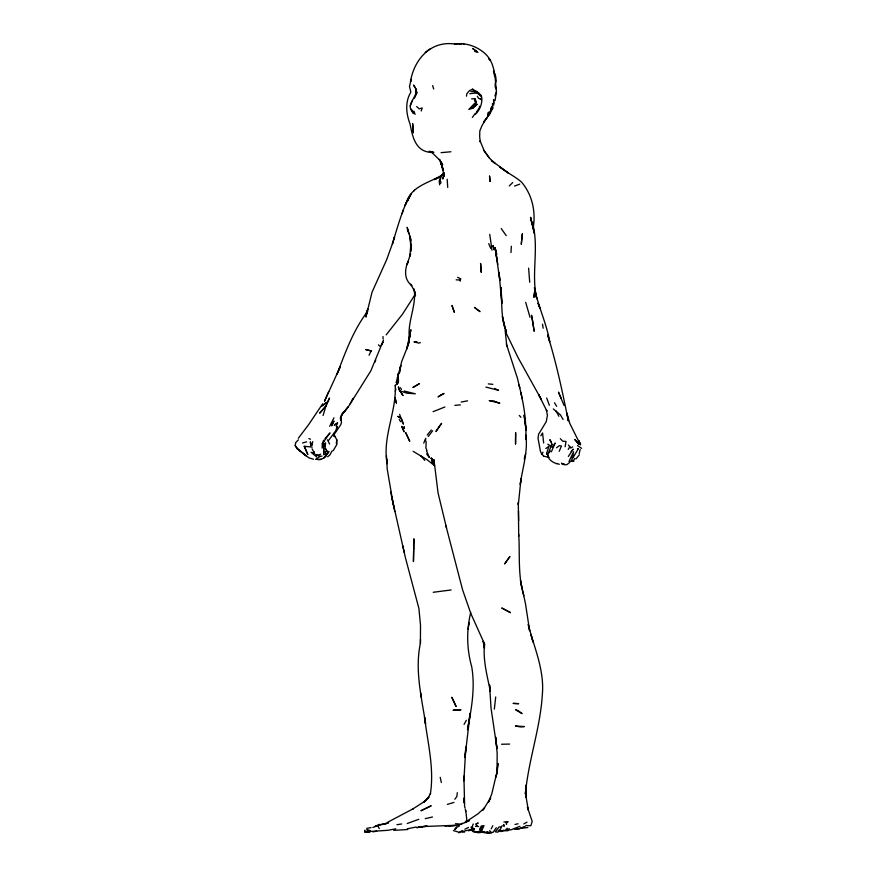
<?xml version="1.0" encoding="UTF-8"?>
<svg xmlns="http://www.w3.org/2000/svg" width="877" height="877" viewBox="0 0 877 877"><rect width="100%" height="100%" fill="white"/><g stroke="black" fill="none" stroke-linecap="round" stroke-linejoin="round"><path stroke-width="1.32" d="M420.489 639.333L420.412 643.378L420.511 625.213L418.899 608.43L405.426 557.739L391.69 496.755L394.771 511.521M532.799 227.351L532.81 222.243L532.777 224.644M489.256 114.898L491.712 106.841L489.256 114.898L492.6 108.693L492.468 103.42M387.141 463.681C382.153 436.91 396.656 411.73 395.231 385.485L396.59 384.071M497.051 768.548L497.171 753.442L495.637 736.987L496.996 748.618L491.021 707.936L489.563 684.937L490.32 691.328C487.305 676.057 482.953 660.721 484.455 644.99L484.455 648.246L483.117 641.361L484.751 644.485L470.839 613.549L462.574 589.783L445.954 525.904M518.724 536.209L518.307 502.499L518.34 504.681L521.037 478.491L520.247 484.433C522.44 468.066 528.206 451.633 525.805 435.025L525.915 439.487C526.266 423.668 524.643 407.575 520.587 392.315L521.278 394.255L517.408 378.184L506.292 343.872M322.177 448.136L322.308 443.641L330.004 432.92L324.907 438.686M326.2 454.944L327.998 452.839L323.766 454.79L323.865 448.366M409.416 338.292C407.191 321.541 416.871 305.339 414.054 288.982L415.468 295.966L414.996 292.107L410.765 284.192L411.817 285.573C403.88 279.752 404.549 269.272 408.222 261.193L407.103 264.558L410.6 253.606L410.118 255.481M492.6 108.693L492.688 106.841M404.012 428.535L404.122 426.639L404.275 428.349L402.729 428.864L401.787 426.354L404.144 431.857L402.729 428.864L404.275 428.349M510.973 252.576L511.357 246.251M479.445 107.147L479.511 106.238M326.058 449.123L325.17 448.279L325.52 443.17L324.841 443.499M425.52 440.769L425.685 438.379L423.744 443.137M533.227 227.603C535.935 211.631 532.196 194.541 521.552 182.12C514.876 176.277 506.654 172.572 499.769 166.981L508.43 173.043L491.405 160.48L495.253 163.659L489.509 158.2L483.731 150.23L489.509 158.2M506.402 822.319L506.511 824.281L506.402 822.319L508.145 821.782L503.902 821.946M416.345 90.134C416.816 97.424 404.9 105.887 413.199 111.916L410.984 109.121L413.22 113.539M408.419 344.321L410.337 331.232L409.263 340.188M426.156 441.493L425.915 447.917L426.88 450.526M471.629 98.86L474.906 98.706L474.676 101.063L475.597 102.708L474.863 105.415L472.802 108.244L468.8 109.45L474.325 103.65M470.916 107.739L475.674 105.47L476.079 101.447L474.906 98.706M497.434 769.173L498.004 763.483L496.086 777.044L497.434 769.173L496.919 773.931M457.29 792.655L456.895 796.469L454.845 799.254M323.646 453.135L323.69 445.132L322.955 443.236L323.503 440.276L323.854 441.504L322.308 443.641L323.69 445.132M494.343 709.142L495.702 696.985M470.719 612.464C466.4 630.519 466.696 648.805 471.716 666.783C475.367 687.875 471.431 709 467.518 729.719L470.16 713.187L464.942 757.64L465.862 746.952L463.867 780.859L463.9 776.057L464.613 804.867M409.877 256.424L410.831 243.861L410.809 251.403L410.392 237.459L410.896 249.408L410.732 245.33M440.703 183.392L440.901 181.692M336.308 443.543L336.79 439.805L333.94 434.619L334.499 436.45L333.819 433.413L333.973 434.74L340.758 424.698L341.482 422.418L340.769 417.923L340.561 420.478L341.526 415.051L343.894 411.456M409.8 336.954L410.228 333.633M420.401 643.214C414.689 670.017 421.563 697.215 425.597 723.766L424.512 717.123C427.625 742.556 434.477 768.526 430.333 794.08M487.919 116.093L488.467 112.157L487.744 116.805L487.919 116.093L482.284 125.038M466.487 96.196L466.86 93.631L469.524 90.66L472.648 89.147L478.809 93.225L474.687 90.539M468.789 624.676L469.107 622.517L468.121 629.094M364.777 830.815L364.613 831.834L369.798 832.185M408.485 343.641L409.033 341.208L406.731 349.013L410.896 329.741L410.184 333.348M565.117 446.744L566.027 441.471L562.683 441.164L560.315 438.708M409.066 339.837L409.406 337.897M364.942 830.091L364.613 831.834L387.963 830.3L395.768 828.809M313.527 459.23L308.847 457.827L296.623 448.136L305.93 455.711L296.623 448.136L295.198 445.494L295.79 442.49L298.355 439.859M496.185 775.246L491.789 793.882L488.379 802.422L490.682 797.873L482.953 810.074L484.63 807.805L478.042 813.768L464.898 822.549L469.513 820.455L460.842 824.38M312.037 444.803L312.749 441.602M548.476 456.402L546.612 453.398L548.958 446.207L545.823 448.553M579.182 453.683L580.157 449.572M396.283 382.35L397.325 383.983L396.283 382.35L398.717 372.681L397.785 374.753L397.522 378.272L400.723 365.446L399.331 373.24L401.567 361.85L408.408 344.606M395.308 391.317L395.878 388.982M444.124 173.701L442.797 179.018L444.354 173.175M524.238 459.109L525.652 453.617M430.563 793.301L427.943 798.213L423.931 802.236L428.974 796.996L425.663 800.679L412.354 809.274L413.122 808.802L387.481 822.352M430.782 151.458L432.328 152.554L429.193 151.326L433.907 152.39C416.268 153.343 412.628 137.996 410.129 124.194C406.073 113.736 404.911 101.973 410.842 92.184L409.504 86.439L411.192 79.325L410.458 81.846C413.856 59.921 430.366 40.55 454.472 43.993C465.72 42.37 477.307 46.338 485.54 54.045C495.801 63.9 494.869 78.941 496.459 91.778L494.913 95.9M383.49 340.155L370.883 370.763L348.301 406.873L342.019 414.163L340.287 418.318L343.762 411.686M495.045 100.614L496.459 91.778M551.425 442.14L549.835 439.64L551.863 444.08L547.676 455.01L546.612 453.398M323.076 415.49L325.882 406.161L329.533 398.026L325.718 406.161L319.666 413.188L325.882 406.161M443.784 173.021L441.065 175.904L443.367 174.216C430.552 182.646 411.861 185.332 406.511 202.159C400.646 215.599 396.689 229.774 392.436 243.773L394.584 236.933L393.926 238.939M421.245 110.984L422.21 107.937L419.228 108.891L416.652 106.523M481.747 830.563L476.945 832.021L473.986 832.13L472.495 831.188L472.78 830.552L477.987 832.755L480.749 832.481L484.049 825.696L481.33 825.959L479.938 828.436M443.521 175.444L444.277 173.153M403.398 209.658L402.05 213.703M392.71 242.918L386.647 259.713L372.045 292.205L365.917 317.035L367.759 308.989L365.61 314.854L367.003 312.552M465.599 822.505L466.783 819.491L465.698 810.14M324.512 401.173L340.243 366.761L337.075 374.051C345.439 352.214 353.354 329.938 367.781 311.214M472.495 831.188L473.536 828.327L472.495 831.188L474.567 828.809L472.78 830.552M502.247 825.542L500.175 829.478L498.224 830.585M374.972 362.113L375.696 360.184M475.597 102.708L476.079 101.447M568.976 461.455L573.613 451.798L572.177 458.254L573.755 455.338M440.144 181.111L440.824 176.924L439.191 180.903L439.684 184.85M481.933 125.784L479.818 130.903L479.664 136.713L480.289 142.019L480.114 140.89L483.819 149.901M492.841 825.696L491.164 828.809M559.23 451.315L561.444 445.987L559.296 445.713L556.5 447.796M475.455 113.188L472.363 117.386M412.486 100.482L410.184 105.876M324.633 401.063L328.7 391.515M551.359 451.852L555.174 443.049L552.17 447.391M473.174 823.985L471.804 828.337L471.212 826.989L471.979 829.203L473.448 829.697L471.124 829.993L471.979 829.203L459.296 832.328L453.431 830.596M414.481 98.158L417.299 92.195M329.664 426.299L333.962 417.836M369.031 355.229L371.19 350.943L365.742 349.572L371.19 350.943M336.121 426.244L337.524 423.47L334.192 425.137L337.557 422.648M336.384 428.71L337.415 426.693L335.716 430.793L328.743 440.254M496.283 827.702L493.192 832.229L486.724 832.854L480.453 832.163L484.597 831.78L484.378 832.613L487.568 831.845L488.884 832.602L488.368 833.15L486.724 832.854L487.568 831.845M350.186 403.815L353.223 398.279L352.269 399.846M543.499 455.667L541.811 454.352L543.006 452.203M323.284 447.193L325.52 443.17L323.065 445.735M579.313 454.889L575.981 458.934M464.076 724.402L466.334 720.357M415.073 294.562L402.444 314.251L386.176 334.882M455.382 829.357L456.665 827.197L459.153 826.244M574.873 458.408L573.646 460.37L569.907 461.828M568.208 449.43L569.853 446.832L568.395 445.045M540.824 435.77L542.589 432.997L543.652 442.984M571.091 460.842L578.436 448.629L577.384 448.838M322.67 403.804L308.572 424.72L298.323 438.259M568.351 456.457L573.273 449.167L571.026 451.611M476.584 111.883L479.412 107.728M549.024 452.784L550.372 450.91M432.679 430.728L428.239 436.516M427.242 435.025L431.32 430.015M485.924 119.119L483.567 122.013L487.173 117.748M456.665 827.197L454.472 829.379M512.716 182.526L509.307 185.935M475.433 114.328C480.234 109.658 483.063 102.181 481.352 95.571L476.847 91.526L470.883 91.537M315.523 459.252L320.204 459.57L323.558 458.222L329.083 451.611M456.139 279.829L459.877 280.048L460.853 278.886L457.619 277.296M482.153 826.89L479.697 829.785L482.514 828.184M413.604 191.131L414.514 190.101M441.394 176.058L443.685 173.471L441.712 175.564M458.759 832.909L462.343 830.508M472.966 107.323L474.863 105.415M503.617 825.706L503.782 824.512L504.165 826.551M569.502 462.607L566.827 464.667L564.382 464.766L561.949 464.01L561.51 463.045M472.802 108.244L477.252 104.177L475.674 105.47M507.399 828.272L505.689 829.653L508.156 829.543L509.241 828.568M327.625 456.796L330.07 454.735L331.802 451.26L333.348 450.438L336.932 444.321L336.79 439.805M321.936 406.172L326.584 402.335L323.087 405.053M314.174 453.661L313.648 451.414L314.284 452.104M500.931 831.626L503.42 830.431M323.558 458.222L326.178 456.292M429.829 49.046L425.235 52.368M572.692 446.842L570.784 448.081L569.853 446.832M316.663 458.561L320.193 456.424M462.278 823.284L460.765 824.15L455.492 823.667M523.799 823.92L527 822.133M468.669 830.903L471.979 829.203M464.865 829.225L468.537 827.428M500.109 830.903L497.577 832.141L495.264 831.824L499.057 826.945L501.107 826.923M506.38 822.451L507.454 821.924M514.591 186.077L519.721 184.126M375.071 826.386L379.313 824.358M439.772 177.044L434.466 179.555L437.93 177.954M385.31 824.139L388.632 822.67L380.07 824.676M477.241 825.685L475.531 826.397L478.612 826.474M433.085 411.675L444.891 406.983M315.72 454.407L317.945 455.251L320.664 454.198M453.957 802.433L447.336 804.406M372.868 827.449L376.573 826.101M407.235 823.503L418.8 819.304M519.984 826.287L511.291 829.73L508.232 830.168L508.156 829.543M467.573 400.833L461.17 402.061M302.565 442.995L306.61 441.833M416.202 827L407.257 828.809M375.411 826.266L385.113 823.722M572.363 461.477L573.876 461.083M420.401 342.666L418.724 343.093L414.021 341.855L416.915 341.57M425.246 818.658L432.493 817.002M514.974 824.468L518.121 823.799M527.833 827.504L515.237 828.984M372.824 831.856L376.661 831.177M326.595 451.414L327.899 451.184M366.696 828.337L371.037 827.603M417.112 827.57L427.22 826.145L423.668 826.408M396.919 824.698L401.666 823.974M488.368 833.15L491.953 832.668L490.386 832.339L489.728 830.508M433.205 592.282L451.14 589.958M416.553 827.625L422.199 826.923M469.82 93.696L477.044 92.885L480.344 95.549M318.11 459.603L321.278 459.285M441.054 152.653L450.91 151.765M407.75 829.532L393.707 830.355M454.856 405.349L460.414 404.9M421.245 826.572L418.767 826.726L459.614 825.114M500.855 830.585L504.626 830.366M322.002 456.15L319.272 456.281L317.945 455.251M445.056 826.024L456.073 825.487M448.794 825.838L454.615 825.597M454.472 43.993L461.028 43.861M501.501 744.244L509.625 744.08M514.382 828.984L519.557 828.908M501.633 830.804L507.991 830.727M480.157 95.527L481.352 95.571M460.173 44.102L461.181 44.157M549.145 457.312L543.433 456.139M462.267 831.955L464.569 832.12M316.104 455.382L317.419 455.481M312.212 447.106L304.242 446.261L307.739 454.341L304.242 446.261M488.303 383.885L492.852 384.334M525.751 825.487L530.837 825.761L532.196 821.376L527.395 807.18L528.305 810.052L525.411 792.852L526.2 797.303L525.926 785.167L525.444 793.564C528.414 760.359 540.254 728.414 542.304 695.001C544.332 674.051 536.943 653.946 530.881 634.279L533.084 642.063L528.239 624.49L529.609 630.716L525.433 603.365L520.576 581.144M562.201 463.604L564.284 463.955M463.286 44.069L464.163 44.245M404.176 391.021L415.325 393.795L406.972 393.192L400.964 391.241M485.902 387.075L498.596 390.331L494.639 388.456M314.613 453.31L311.116 452.291L316.619 456.906M556.752 463.473L559.351 464.284M333.885 436.11L335.551 436.691M308.847 438.588L310.513 439.213M474.556 51.25L476.562 52.072L476.891 51.557L472.648 48.476L477.888 52.335M326.562 453.891L327.198 454.154M577.395 445.516L581.604 448.344M556.939 463.812C552.828 462.409 548.311 459.767 547.588 455.075M495.637 88.533L496.229 88.84L495.461 86.395M477.044 92.885L473.646 91.142L472.648 89.147M413.144 451.315L427 459.658L434.641 465.742M547.785 444.168L551.545 446.634M488.653 58.989L490.495 60.272L489.739 59.417M431.002 151.644L440.035 160.425L439.202 159.34L442.666 164.733L440.232 160.688M553.31 408.945L560.425 414.876L563.078 419.458M431.572 461.631L433.556 463.538M433.841 461.357L431.133 458.276L432.92 461.203L431.221 457.937L434.356 464.865L431.944 458.792L433.128 462.047M378.425 344.793L379.719 346.196M519.305 415.446L520.949 417.32M420.774 455.755L424.786 460.359M480.366 98.41L481.385 99.594L478.546 98.268L477.329 96.218M413.199 111.916L411.817 110.294L413.922 112.815M426.595 453.858L429.302 457.443L426.496 450.701M295.198 445.494L297.095 448.125M501.238 228.568L506.248 235.661M488.741 243.631L490.736 248.443M325.641 449.101L327.198 451.512M399.375 389.881L402.927 395.45L399.375 389.881L399.923 391.087L398.618 387.075M554.494 402.762L556.665 406.303M399.298 419.546L400.636 421.738M479.357 94.135L480.453 95.944M416.005 89.026L413.604 85.047L415.994 89.037L416.027 92.677M400.438 387.733L401.523 389.574M378.13 826.529L379.313 828.612M556.128 411.105L558.857 416.268M580.629 444.19L578.732 440.506L580.453 444.913L569.754 423.339L566.882 412.979L568.307 420.938C562.563 392.096 556.413 363.155 547.676 335.047L549.736 341.756C546.481 323.076 538.007 306.117 534.411 287.623L536.768 298.761C530.837 273.69 539.454 247.731 532.427 222.813L532.613 225.082M312.08 448.783L313.166 450.931M327.483 439.794L329.599 444.069M541.811 454.352L540.407 451.184L538.029 438.325L538.599 434.214L546.261 421.673L547.412 415.358L546.382 409.954L546.93 411.149L538.599 394.497L541.416 399.671L518.066 357.608L506.347 333.512L505.755 329.346L506.489 332.679C500.592 318.34 502.214 302.554 501.019 287.448L501.841 303.343L499.024 272.385L499.857 280.344L495.209 248.235L496.897 258.978M561.192 398.476L558.463 392.118L564.086 405.459M407.399 229.818L409.175 233.951M495.867 251.03L494.902 247.478L496.831 254.571M399.627 414.339L402.499 422.407M518.614 384.608L519.918 387.908M403.091 423.196L403.453 424.128L401.732 419.107M459.877 280.048L460.293 281.155M546.7 398.005L549.353 405.327M439.881 160.305L443.51 170.324L441.065 163.528L444.343 176.244L444.332 175.63M413.999 111.247L415.095 114.394M551.863 444.08L552.126 444.847M410.995 240.21L407.136 227.329L408.452 232.065M395.231 385.485L395.439 386.154M432.657 85.606L433.676 89.016M525.674 302.346L530.048 317.288M398.301 387.042L398.892 389.092M446.546 528.031L438.051 492.94L433.951 459.647L434.258 465.117M530.53 217.397L534.389 233.392L530.53 217.397L531.583 221.629M523.865 595.768C517.704 575.893 519.962 554.9 518.745 534.455M402.576 545.242L404.385 552.817M464.437 805.426L465.04 808.046M386.428 455.755L387.239 469.25L393.049 503.102M393.093 503.223L394.168 508.112M440.199 777.307L441.339 782.514M465.281 809.208L465.764 811.521M390.682 491.745L391.833 497.654M520.401 580.059L521.629 586.603M495.68 251.809L497.818 264.405M542.512 324.205L543.159 328.228M489.761 234.323L491.964 250.164M493.817 103.508L493.598 99.55L493.718 105.152M506.84 346.185L505.13 330.355M409.767 235.847L410.6 241.789M521.563 394.99L522.023 398.586L521.914 397.665M420.708 692.896L421.245 697.336M387.163 463.538L386.658 458.901L386.845 461.631M494.727 76.551L493.477 70.785L495.669 76.266L496.218 80.794L495.176 83.841L495.341 87.568M528.612 268.154L529.697 282.197M398.081 383.359L398.246 375.203L397.807 381.243M325.444 451.337L325.597 453.541M447.193 179.27L447.708 187.459M463.681 798.147L463.834 802.817M518.493 510.776L518.636 520.752M383.019 336.549L383.052 338.939M515.643 432.799L515.544 443.905L515.643 432.799M413.692 548.673L413.451 561.488L413.911 538.785L413.692 548.673M412.65 123.756L413.352 132.668L412.65 123.756M522.341 233.885L521.3 244.091L522.341 233.885M534.521 292.337L533.972 297.171L534.521 292.337M533.249 224.468L532.734 228.25L533.249 224.468M332.734 423.043L331.638 425.805L334.016 421.037L332.734 423.043M407.169 200.833L404.922 205.7L408.254 198.651L407.169 200.833M382.909 342.26L381.287 345.385L382.909 342.26M410.326 195.242L407.52 200.965L410.929 194.157L410.326 195.242M509.778 556.698L504.735 563.768L509.778 556.698M438.982 426.956L435.924 431.539L441.602 423.328L438.982 426.956M348.026 407.103L343.641 412.585L348.026 407.103M441.065 394.99L438.04 396.908L444.047 393.433L441.065 394.99M419.173 383.841L413.089 387.371L419.173 383.841M311.784 445.242L310.743 445.79L310.315 441.8L311.784 445.242M477.987 823.086L475.926 824.128L477.987 823.086M426.496 808.068L420.916 810.776L431.21 805.788L426.496 808.068M521.102 827.866L524.928 826.934L521.102 827.866M524.293 726.551L520.565 726.978L515.424 726.013L524.293 726.551M457.695 709.723L453.047 710.249L460.995 709.822L457.695 709.723M518.537 703.672L513.286 703.398L518.537 703.672M494.047 401.184L489.18 400.592L499.802 403.201L494.047 401.184M369.568 830.442L366.739 829.785L370.5 831.385L369.568 830.442M400.899 418.34L397.994 416.422L400.899 418.34M518.143 710.721L515.654 709.734L522.078 713.604L518.143 710.721M510.414 612.606L501.951 608.09L510.414 612.606M477.329 309.57L474.424 307.388L480.037 311.653L477.329 309.57M577.252 442.249L574.698 439.432L579.05 444.496L577.252 442.249M456.051 706.402L451.874 697.379L456.051 706.402M409.658 441.175L405.766 432.767L409.658 441.175M539.936 308.156L538.083 303.321L539.936 308.156M453.058 308.594L451.951 305.481L454.396 312.387L453.058 308.594M493.444 246.963L492.962 245.494L494.157 249.846L493.444 246.963M396.327 403.003L395.056 397.796L396.327 403.003M505.086 328.053L502.411 316.674L505.086 328.053M532.602 320.796L531.517 315.227L534.181 331.287L532.602 320.796M490.1 181.407L489.552 176.145L490.1 181.407M525.487 425.422L524.106 415.106L526.101 430.322L525.487 425.422M481.199 272.133L480.585 263.528L481.199 272.133M398.432 381.681L398.322 378.195L398.432 381.681"/></g></svg>
